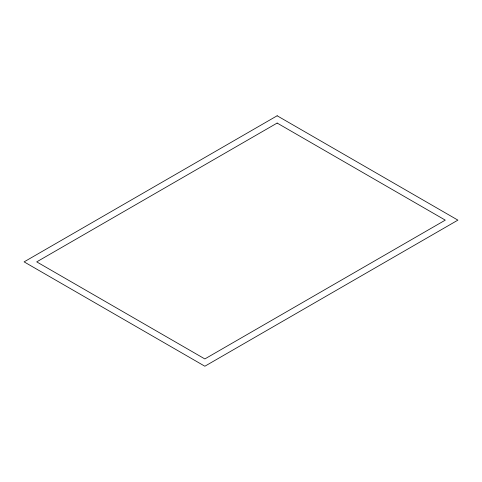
<?xml version="1.0" encoding="UTF-8"?>
<svg xmlns="http://www.w3.org/2000/svg" width="482" height="482" viewBox="0 0 482 482"><rect width="100%" height="100%" fill="white"/><g stroke="black" fill="none" stroke-linecap="round" stroke-linejoin="round"><path stroke-width="0.72" d="M277.15 115.776L24.1 261.871L204.85 366.224L457.9 220.129L277.15 115.776M277.15 123.061L36.716 261.871L204.85 358.939L445.284 220.129L277.15 123.061"/></g></svg>
